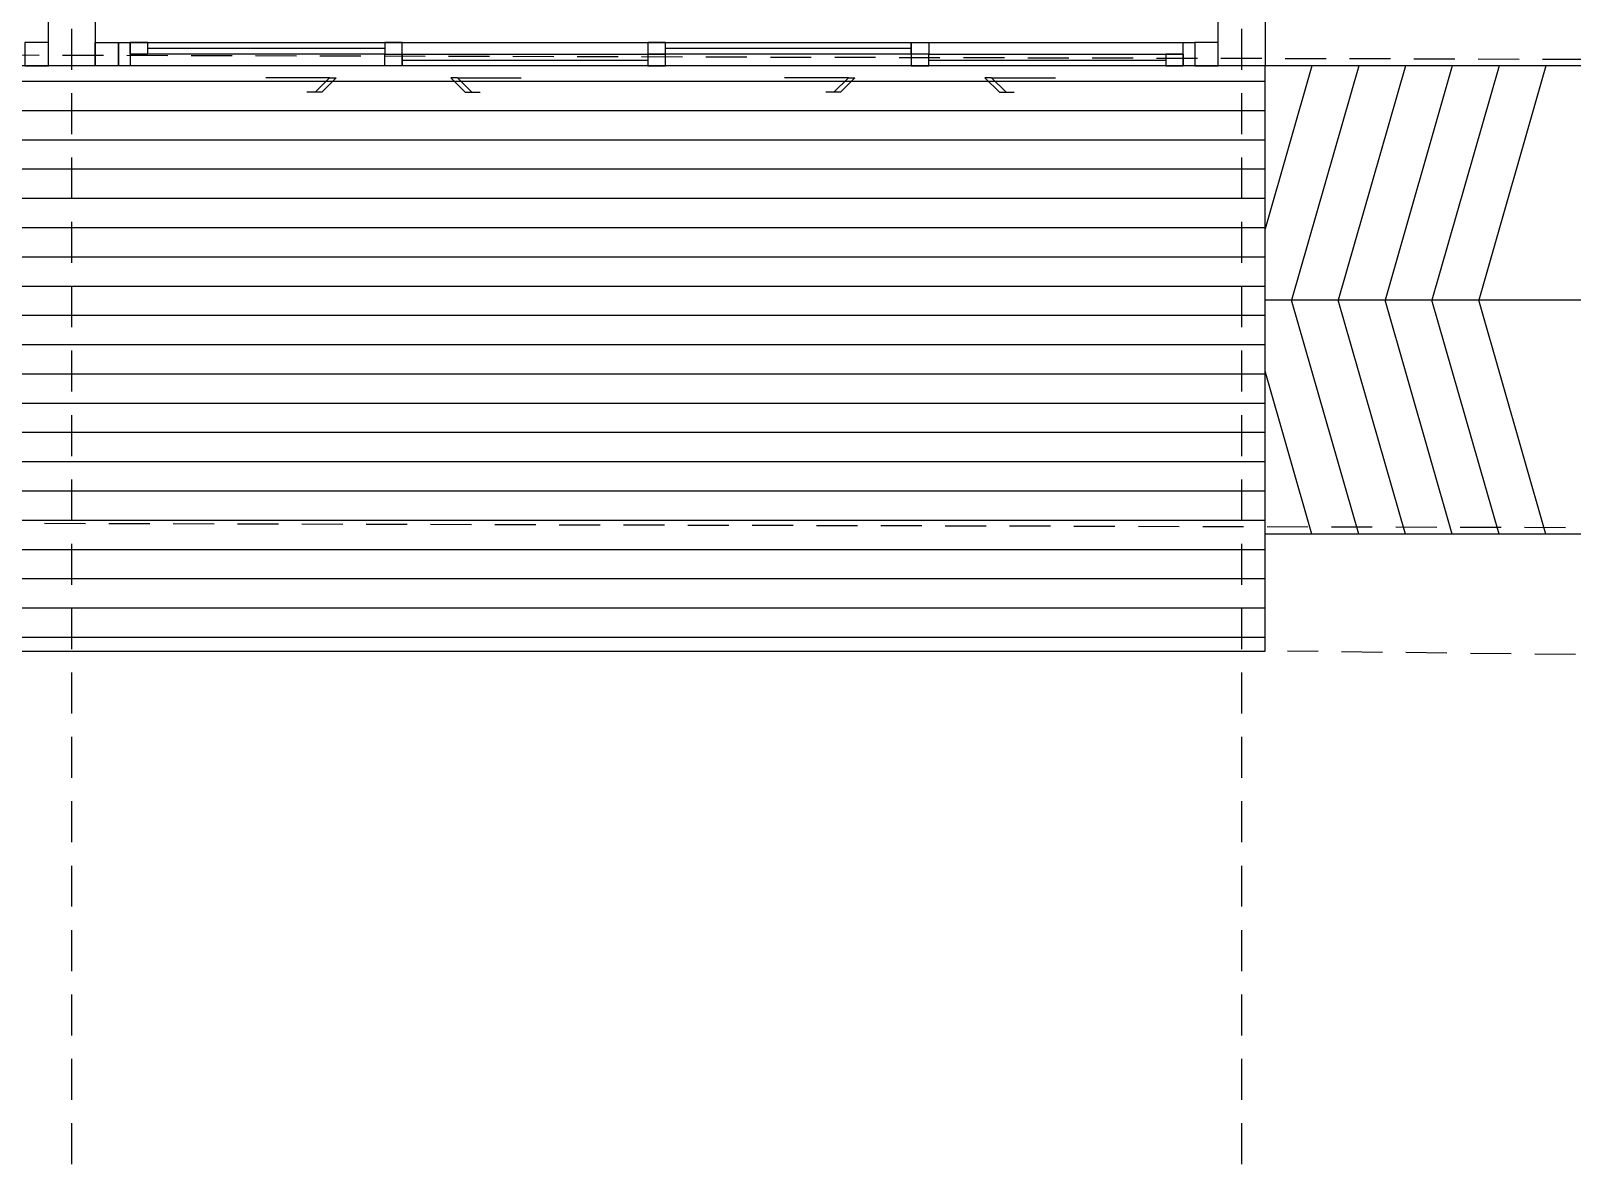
# Model space of a CAD drawing. Header units: inches. Extents: x -1366 to 1207, y -585 to 2554.
# Drawn here: x 535.43 to 542.02, y 2006.67 to 2011.51 of the extents above; entities that cross this region are included whole.
import ezdxf

# ---------------------------------------------------------------- set-up
doc = ezdxf.new("R2010")
doc.units = ezdxf.units.IN
doc.header["$MEASUREMENT"] = 0
doc.linetypes.add('HIDDEN', pattern=[0.375, 0.25, -0.125])
for name, color, linetype in [('COLM', 3, 'CONTINUOUS'), ('Floor-2', 9, 'CONTINUOUS'), ('Floor-Wood', 37, 'CONTINUOUS'), ('GRID', 5, 'HIDDEN'), ('Ramp-2', 251, 'CONTINUOUS'), ('Stair-1', 6, 'CONTINUOUS'), ('WALL', 7, 'CONTINUOUS'), ('wind', 7, 'CONTINUOUS')]:
    doc.layers.add(name, color=color, linetype=linetype)

msp = doc.modelspace()

# ---------------------------------------------------------------- hatches: boundary and pattern name
at = {"layer": 'Floor-Wood'}
h = msp.add_hatch(dxfattribs=at)
h.set_pattern_fill('LINE', color=256)
h.set_pattern_definition([(0, (535.15476, 2025.54555), (0, 0.125), [])])
h.paths.add_polyline_path([(529.7048, 2008.8606), (540.7048, 2008.8606), (540.7048, 2011.3606), (529.7048, 2011.3606)])

# ---------------------------------------------------------------- linework, layer by layer
at = {"layer": 'COLM'}
for points in [[(535.7048, 2011.5606), (535.7048, 2011.3606), (535.5048, 2011.3606), (535.5048, 2011.5606)], [(540.7048, 2011.5606), (540.7048, 2011.3606), (540.5048, 2011.3606), (540.5048, 2011.5606)]]:
    msp.add_lwpolyline(points, close=True, dxfattribs=at)
at = {"layer": 'Floor-2'}
msp.add_lwpolyline([(529.7048, 2008.8606), (540.7048, 2008.8606), (540.7048, 2011.3606), (529.7048, 2011.3606)], close=True, dxfattribs=at)
at = {"layer": 'GRID', "ltscale": 0.7}
for p, q in [((535.6048, 2006.6695), (535.6048, 2020.1117)), ((540.6048, 2006.6695), (540.6048, 2020.1117)), ((548.6652, 2011.3705), (515.006, 2011.4606)), ((548.5879, 2009.3705), (515.006, 2009.4606)), ((548.3563, 2008.7705), (540.8008, 2008.8606))]:
    msp.add_line(p, q, dxfattribs=at)
at = {"layer": 'Ramp-2'}
for p, q in [((540.9048, 2011.3606), (540.7048, 2010.6643)), ((541.1048, 2011.3606), (540.8175, 2010.3606)), ((541.3048, 2011.3606), (541.0175, 2010.3606)), ((541.5048, 2011.3606), (541.2175, 2010.3606)), ((541.7048, 2011.3606), (541.4175, 2010.3606)), ((541.9048, 2011.3606), (541.6175, 2010.3606)), ((543.3325, 2010.3606), (540.7048, 2010.3606)), ((541.1048, 2009.3606), (540.8175, 2010.3606)), ((541.3048, 2009.3606), (541.0175, 2010.3606)), ((541.5048, 2009.3606), (541.2175, 2010.3606)), ((541.7048, 2009.3606), (541.4175, 2010.3606)), ((541.9048, 2009.3606), (541.6175, 2010.3606)), ((540.9048, 2009.3606), (540.7048, 2010.057))]:
    msp.add_line(p, q, dxfattribs=at)
at = {"layer": 'Stair-1'}
for p, q in [((543.3325, 2011.3606), (540.7048, 2011.3606)), ((543.3325, 2009.3606), (540.7048, 2009.3606))]:
    msp.add_line(p, q, dxfattribs=at)
at = {"layer": 'WALL'}
for points in [[(535.5048, 2011.3606), (535.5048, 2011.4606), (535.4048, 2011.4606), (535.4048, 2011.3606)], [(535.7048, 2011.3606), (535.7048, 2011.4606), (535.8048, 2011.4606), (535.8048, 2011.3606)], [(540.5048, 2011.3606), (540.5048, 2011.4606), (540.4048, 2011.4606), (540.4048, 2011.3606)]]:
    msp.add_lwpolyline(points, close=True, dxfattribs=at)
at = {"layer": 'wind'}
for p, q in [((536.9423, 2011.4357), (535.9298, 2011.4356)), ((539.1923, 2011.4357), (538.1423, 2011.4357)), ((537.0173, 2011.3857), (538.0673, 2011.3857)), ((539.2673, 2011.3857), (540.2798, 2011.3857))]:
    msp.add_line(p, q, dxfattribs=at)
at = {"layer": 'wind', "color": 8}
for p, q in [((536.7067, 2011.3106), (536.4339, 2011.3106)), ((537.2528, 2011.3106), (537.5256, 2011.3106)), ((538.9237, 2011.3106), (538.6509, 2011.3106)), ((539.5358, 2011.3106), (539.8086, 2011.3106))]:
    msp.add_line(p, q, dxfattribs=at)
at = {"layer": 'wind'}
for points in [[(535.8548, 2011.3606), (535.8048, 2011.3606), (535.8048, 2011.4606), (535.8548, 2011.4606)], [(535.8548, 2011.4106), (535.9298, 2011.4106), (535.9298, 2011.4606), (535.8548, 2011.4606)], [(536.9423, 2011.4107), (537.0173, 2011.4107), (537.0173, 2011.4606), (536.9423, 2011.4606)], [(538.0673, 2011.4107), (538.1423, 2011.4107), (538.1423, 2011.4607), (538.0673, 2011.4607)], [(539.2673, 2011.4107), (539.1923, 2011.4107), (539.1923, 2011.4607), (539.2673, 2011.4607)], [(540.4048, 2011.3606), (540.3548, 2011.3606), (540.3548, 2011.4606), (540.4048, 2011.4606)], [(536.9423, 2011.4107), (537.0173, 2011.4107), (537.0173, 2011.3606), (536.9423, 2011.3606)], [(538.1423, 2011.4107), (538.0673, 2011.4107), (538.0673, 2011.3607), (538.1423, 2011.3607)], [(539.2673, 2011.4107), (539.1923, 2011.4107), (539.1923, 2011.3607), (539.2673, 2011.3607)], [(540.3548, 2011.4107), (540.2798, 2011.4107), (540.2798, 2011.3607), (540.3548, 2011.3607)]]:
    msp.add_lwpolyline(points, close=True, dxfattribs=at)
at = {"layer": 'wind', "color": 8}
for points in [[(540.4048, 2011.3606), (535.8048, 2011.3606), (535.8048, 2011.4606), (540.4048, 2011.4606)], [(535.8548, 2011.4606), (536.9423, 2011.4606), (536.9423, 2011.4107), (535.8548, 2011.4106)], [(539.1923, 2011.4107), (538.1423, 2011.4107), (538.1423, 2011.4607), (539.1923, 2011.4607)], [(537.0173, 2011.4107), (538.0673, 2011.4107), (538.0673, 2011.3607), (537.0173, 2011.3606)], [(540.3548, 2011.3607), (539.2673, 2011.3607), (539.2673, 2011.4107), (540.3548, 2011.4107)]]:
    msp.add_lwpolyline(points, close=True, dxfattribs=at)
for points in [[(536.6448, 2011.2488), (536.7067, 2011.3106), (536.735, 2011.3106), (536.6731, 2011.2488), (536.6448, 2011.2488), (536.61, 2011.2488)], [(537.3147, 2011.2488), (537.2528, 2011.3106), (537.2245, 2011.3106), (537.2864, 2011.2488), (537.3147, 2011.2488), (537.3495, 2011.2488)], [(538.8618, 2011.2488), (538.9237, 2011.3106), (538.952, 2011.3106), (538.8901, 2011.2488), (538.8618, 2011.2488), (538.827, 2011.2488)], [(539.5977, 2011.2488), (539.5358, 2011.3106), (539.5075, 2011.3106), (539.5694, 2011.2488), (539.5977, 2011.2488), (539.6325, 2011.2488)]]:
    msp.add_lwpolyline(points, dxfattribs=at)

doc.saveas('drawing.dxf')
